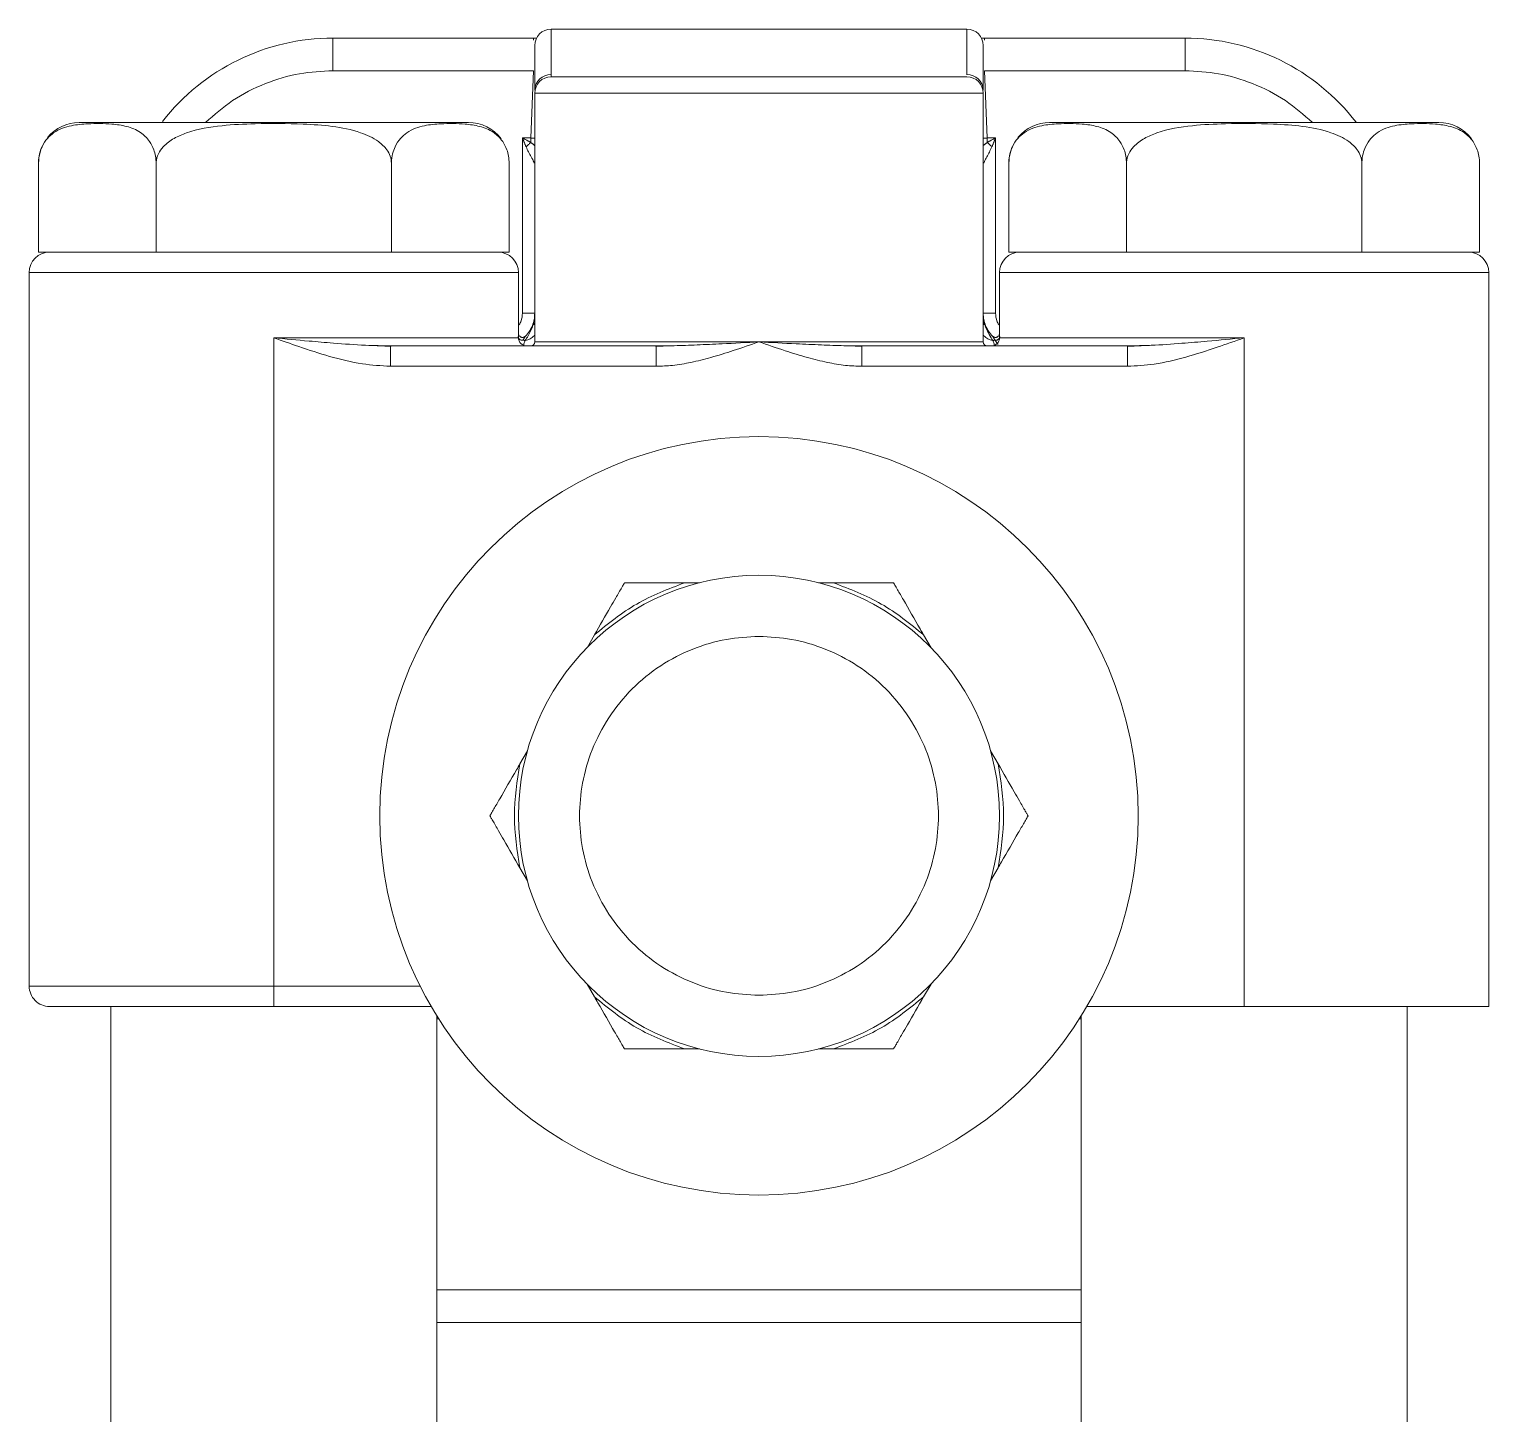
# Model space of a CAD drawing. Header units: inches. Extents: x 1132 to 1762, y 974 to 1371.
# Drawn here: x 1399.469 to 1403.049, y 1107.233 to 1110.629 of the extents above; entities that cross this region are included whole.
import ezdxf

# ---------------------------------------------------------------- set-up
doc = ezdxf.new("R2010")
doc.units = ezdxf.units.IN
doc.header["$MEASUREMENT"] = 0
doc.layers.get('0').update_dxf_attribs({"color": 1})

msp = doc.modelspace()

# ---------------------------------------------------------------- linework, layer by layer
at = {"linetype": 'Continuous', "lineweight": 15}
for p, q in [((1400.749, 1110.5172), (1400.749, 1110.6288)), ((1401.769, 1110.6288), (1401.769, 1110.5172)), ((1400.214, 1110.6069), (1400.214, 1110.5269)), ((1400.7056, 1110.6069), (1400.214, 1110.6069)), ((1402.304, 1110.6069), (1401.8125, 1110.6069)), ((1402.304, 1110.6069), (1402.304, 1110.5269)), ((1400.214, 1110.5269), (1400.7056, 1110.5269)), ((1400.7056, 1110.5269), (1400.6994, 1110.3619)), ((1400.749, 1110.5119), (1400.749, 1110.5172)), ((1401.8187, 1110.3619), (1401.8125, 1110.5269)), ((1401.8125, 1110.5269), (1402.304, 1110.5269)), ((1401.809, 1110.4719), (1400.709, 1110.4719)), ((1400.709, 1110.4719), (1400.709, 1109.8619)), ((1401.809, 1109.8619), (1401.809, 1110.4719)), ((1400.679, 1110.3619), (1400.679, 1109.9319)), ((1400.6994, 1110.3619), (1400.679, 1110.3619)), ((1401.839, 1110.3619), (1401.8187, 1110.3619)), ((1401.839, 1109.9319), (1401.839, 1110.3619)), ((1399.4917, 1110.2999), (1399.4917, 1110.0819)), ((1399.7803, 1110.2999), (1399.7803, 1110.0819)), ((1400.3577, 1110.2999), (1400.3577, 1110.0819)), ((1400.6464, 1110.2999), (1400.6464, 1110.0819)), ((1401.8717, 1110.2999), (1401.8717, 1110.0819)), ((1402.1603, 1110.2999), (1402.1603, 1110.0819)), ((1402.7377, 1110.2999), (1402.7377, 1110.0819)), ((1403.0264, 1110.2999), (1403.0264, 1110.0819)), ((1399.4917, 1110.0819), (1399.7803, 1110.0819)), ((1399.7803, 1110.0819), (1400.3577, 1110.0819)), ((1400.3577, 1110.0819), (1400.6464, 1110.0819)), ((1401.8717, 1110.0819), (1402.1603, 1110.0819)), ((1402.1603, 1110.0819), (1402.7377, 1110.0819)), ((1402.7377, 1110.0819), (1403.0264, 1110.0819)), ((1400.669, 1110.0319), (1399.469, 1110.0319)), ((1403.049, 1110.0319), (1401.849, 1110.0319)), ((1399.469, 1110.0019), (1399.469, 1108.2819)), ((1403.049, 1110.0019), (1403.049, 1108.2319)), ((1400.679, 1109.9319), (1400.709, 1109.9319)), ((1401.839, 1109.9319), (1401.809, 1109.9319)), ((1400.069, 1109.8719), (1400.669, 1109.8719)), ((1400.069, 1109.8719), (1400.069, 1108.2819)), ((1400.3552, 1109.8019), (1400.3552, 1109.8519)), ((1401.0068, 1109.8519), (1400.3552, 1109.8519)), ((1400.709, 1109.8619), (1401.259, 1109.8619)), ((1401.259, 1109.8619), (1401.809, 1109.8619)), ((1402.1628, 1109.8519), (1401.5112, 1109.8519)), ((1401.8491, 1109.8719), (1402.449, 1109.8719)), ((1402.449, 1109.8719), (1402.449, 1108.2319)), ((1401.0068, 1109.8019), (1400.3552, 1109.8019)), ((1402.1628, 1109.8019), (1401.5112, 1109.8019)), ((1401.1127, 1109.2709), (1401.0765, 1109.2709)), ((1401.4415, 1109.2709), (1401.4053, 1109.2709)), ((1400.8553, 1109.1432), (1400.8372, 1109.1118)), ((1401.6809, 1109.1118), (1401.6628, 1109.1432)), ((1400.6909, 1108.8585), (1400.6728, 1108.8271)), ((1401.8453, 1108.8271), (1401.8272, 1108.8585)), ((1400.6728, 1108.5716), (1400.6909, 1108.5403)), ((1401.8272, 1108.5403), (1401.8453, 1108.5716)), ((1400.069, 1108.2819), (1399.469, 1108.2819)), ((1400.069, 1108.2819), (1400.069, 1108.2319)), ((1400.069, 1108.2819), (1400.428, 1108.2819)), ((1400.8372, 1108.2869), (1400.8553, 1108.2555)), ((1401.6628, 1108.2555), (1401.6809, 1108.2869)), ((1400.069, 1108.2319), (1400.4551, 1108.2319)), ((1402.063, 1108.2319), (1402.449, 1108.2319)), ((1402.449, 1108.2319), (1403.049, 1108.2319)), ((1400.4733, 1108.2019), (1400.469, 1108.2019)), ((1402.049, 1108.2019), (1402.0448, 1108.2019)), ((1401.0765, 1108.1278), (1401.1127, 1108.1278)), ((1401.4053, 1108.1278), (1401.4415, 1108.1278)), ((1402.049, 1107.5369), (1400.469, 1107.5369)), ((1400.469, 1107.4569), (1402.049, 1107.4569))]:
    msp.add_line(p, q, dxfattribs=at)
at = {"linetype": 'Continuous', "lineweight": 15, "flags": 128}
for points in [[(1399.4974, 1110.3332), (1399.4927, 1110.3139), (1399.4919, 1110.2936)], [(1401.8774, 1110.3332), (1401.8727, 1110.3139), (1401.8719, 1110.2936)]]:
    msp.add_lwpolyline(points, dxfattribs=at)
at = {"linetype": 'Continuous', "lineweight": 15}
for radius in [0.93, 0.59]:
    msp.add_circle((1401.259, 1108.6994), radius, dxfattribs=at)
for centre, radius, start, end in [((1400.749, 1110.5888), 0.04, 90, 180), ((1401.769, 1110.5888), 0.04, 0, 90), ((1400.214, 1110.0769), 0.53, 90, 142.0732), ((1402.304, 1110.0769), 0.53, 37.6349, 90), ((1400.748, 1110.4783), 0.039, 88.4697, 178.3734), ((1401.7701, 1110.4783), 0.039, 1.6208, 91.537), ((1400.749, 1110.4719), 0.04, 90, 180), ((1401.769, 1110.4719), 0.04, 0, 90), ((1399.5917, 1110.2999), 0.1, 90, 140.9068), ((1400.5464, 1110.2999), 0.1, 36.7446, 90), ((1401.9717, 1110.2999), 0.1, 90, 140.9068), ((1402.9264, 1110.2999), 0.1, 36.7446, 90), ((1399.519, 1110.0319), 0.05, 90, 180), ((1400.619, 1110.0319), 0.05, 0, 90), ((1401.899, 1110.0319), 0.05, 90, 180), ((1402.999, 1110.0319), 0.05, 0, 90), ((1400.689, 1109.8719), 0.02, 180.0096, 269.9854), ((1400.699, 1109.8619), 0.01, 270, 0), ((1401.819, 1109.8619), 0.01, 180, 270), ((1401.8291, 1109.8718), 0.02, 269.9955, 0.0096), ((1399.519, 1108.2819), 0.05, 180, 270.0013)]:
    msp.add_arc(centre, radius, start, end, dxfattribs=at)
for points in [[(1401.769, 1110.6288), (1400.749, 1110.6288)], [(1400.7056, 1110.6069), (1400.7142, 1110.6069)], [(1400.7056, 1110.6021), (1400.7056, 1110.6069)], [(1401.8041, 1110.6069), (1401.8125, 1110.6069)], [(1401.8125, 1110.6069), (1401.8125, 1110.6021)], [(1400.679, 1110.3619), (1400.6877, 1110.3401)], [(1400.6994, 1110.351), (1400.679, 1110.3619)], [(1400.6994, 1110.351), (1400.6994, 1110.3619)], [(1400.709, 1110.3616), (1400.6994, 1110.3619)], [(1400.709, 1110.3434), (1400.6994, 1110.351)], [(1401.8187, 1110.351), (1401.8088, 1110.3432)], [(1401.8187, 1110.3619), (1401.809, 1110.3616)], [(1401.8187, 1110.351), (1401.8187, 1110.3619)], [(1401.839, 1110.3619), (1401.8187, 1110.351)], [(1401.8303, 1110.3401), (1401.839, 1110.3619)], [(1399.469, 1110.0319), (1399.469, 1110.0019)], [(1400.669, 1109.871), (1400.669, 1110.0319)], [(1401.849, 1110.0319), (1401.849, 1109.8705)], [(1403.049, 1110.0019), (1403.049, 1110.0319)], [(1400.7093, 1109.9094), (1400.7068, 1109.9039)], [(1401.8113, 1109.9039), (1401.8087, 1109.9094)], [(1400.6862, 1109.8759), (1400.6802, 1109.8662)], [(1401.8378, 1109.8662), (1401.8319, 1109.8759)], [(1400.3568, 1109.8511), (1400.3222, 1109.8525)], [(1400.669, 1109.8719), (1400.6689, 1109.871)], [(1400.6858, 1109.8652), (1400.6802, 1109.8662)], [(1401.035, 1109.8521), (1401.0055, 1109.8511)], [(1401.0068, 1109.8501), (1401.0068, 1109.8519)], [(1401.5112, 1109.851), (1401.482, 1109.8522)], [(1401.5112, 1109.8519), (1401.4822, 1109.8523)], [(1401.5112, 1109.8501), (1401.5112, 1109.8519)], [(1401.8378, 1109.8662), (1401.8323, 1109.8652)], [(1401.8449, 1109.8557), (1401.8378, 1109.8662)], [(1402.196, 1109.8524), (1402.1628, 1109.851)], [(1402.1826, 1109.8524), (1402.1628, 1109.8519)], [(1402.1628, 1109.8519), (1402.1628, 1109.85)], [(1399.669, 1108.2319), (1399.669, 1107.0494)], [(1402.849, 1106.9019), (1402.849, 1108.2319)], [(1400.469, 1107.0494), (1400.469, 1108.2086)], [(1402.049, 1108.2086), (1402.049, 1107.0494)]]:
    msp.add_open_spline(points, degree=1, dxfattribs=at)
for points, knots in [([(1400.709, 1110.5887), (1400.709, 1110.5859), (1400.709, 1110.5802), (1400.709, 1110.5431), (1400.709, 1110.5005), (1400.709, 1110.4794)], [0, 0, 0, 0, 0.337945, 0.671887, 1, 1, 1, 1]), ([(1401.809, 1110.5887), (1401.809, 1110.5859), (1401.809, 1110.5802), (1401.809, 1110.5431), (1401.809, 1110.5005), (1401.809, 1110.4794)], [0, 0, 0, 0, 0.337946, 0.671888, 1, 1, 1, 1]), ([(1399.9017, 1110.3999), (1399.9231, 1110.4187), (1399.9671, 1110.4577), (1400.0463, 1110.4972), (1400.13, 1110.5224), (1400.1866, 1110.5254), (1400.214, 1110.5269)], [0, 0, 0, 0, 0.246459, 0.509395, 0.761839, 1, 1, 1, 1]), ([(1402.304, 1110.5269), (1402.3315, 1110.5254), (1402.388, 1110.5224), (1402.4717, 1110.4972), (1402.5509, 1110.4577), (1402.595, 1110.4187), (1402.6163, 1110.3999)], [0, 0, 0, 0, 0.238173, 0.490617, 0.753553, 1, 1, 1, 1]), ([(1401.769, 1110.5119), (1401.7674, 1110.5119), (1401.764, 1110.5119), (1401.7356, 1110.5119), (1401.6885, 1110.5119), (1401.6222, 1110.5119), (1401.5407, 1110.5119), (1401.4493, 1110.5119), (1401.3542, 1110.5119), (1401.259, 1110.5119), (1401.1638, 1110.5119), (1401.0688, 1110.5119), (1400.9774, 1110.5119), (1400.8958, 1110.5119), (1400.8295, 1110.5119), (1400.7825, 1110.5119), (1400.7541, 1110.5119), (1400.7507, 1110.5119), (1400.749, 1110.5119)], [0, 0, 0, 0, 0.0582578, 0.1200052, 0.1843208, 0.2499995, 0.3156803, 0.3799932, 0.4417432, 0.5000006, 0.558258, 0.6200051, 0.6843207, 0.7499992, 0.8156798, 0.879994, 0.9417422, 1, 1, 1, 1]), ([(1399.7803, 1110.2999), (1399.78, 1110.3058), (1399.7794, 1110.3176), (1399.774, 1110.3366), (1399.7622, 1110.3587), (1399.7393, 1110.3795), (1399.7078, 1110.3917), (1399.6644, 1110.3975), (1399.6191, 1110.3978), (1399.5712, 1110.3935), (1399.5374, 1110.3825), (1399.5134, 1110.362), (1399.5014, 1110.3443), (1399.4939, 1110.3236), (1399.4918, 1110.3087), (1399.4917, 1110.3008), (1399.4917, 1110.2999)], [0, 0, 0, 0, 0.027024, 0.053927, 0.097832, 0.172885, 0.280154, 0.390187, 0.570337, 0.69397, 0.829066, 0.880172, 0.931596, 0.963604, 0.995891, 1, 1, 1, 1]), ([(1400.5464, 1110.3999), (1400.5448, 1110.3999), (1400.5416, 1110.3999), (1400.5151, 1110.3999), (1400.471, 1110.3999), (1400.4089, 1110.3999), (1400.3326, 1110.3999), (1400.2471, 1110.3999), (1400.1581, 1110.3999), (1400.069, 1110.3999), (1399.9799, 1110.3999), (1399.891, 1110.3999), (1399.8054, 1110.3999), (1399.7291, 1110.3999), (1399.667, 1110.3999), (1399.623, 1110.3999), (1399.5964, 1110.3999), (1399.5932, 1110.3999), (1399.5917, 1110.3999)], [0, 0, 0, 0, 0.058258, 0.120006, 0.184321, 0.249999, 0.315679, 0.379994, 0.441741, 0.500001, 0.558258, 0.620005, 0.68432, 0.75, 0.81568, 0.879995, 0.941742, 1, 1, 1, 1]), ([(1400.3577, 1110.2999), (1400.3571, 1110.3058), (1400.3558, 1110.3176), (1400.3449, 1110.3366), (1400.3214, 1110.3587), (1400.2753, 1110.3795), (1400.2124, 1110.3921), (1400.1255, 1110.3973), (1400.0352, 1110.3979), (1399.9395, 1110.3935), (1399.8718, 1110.3825), (1399.8239, 1110.362), (1399.7997, 1110.3443), (1399.7847, 1110.3236), (1399.7805, 1110.3087), (1399.7804, 1110.3008), (1399.7803, 1110.2999)], [0, 0, 0, 0, 0.027022, 0.053924, 0.097827, 0.172881, 0.281245, 0.390217, 0.570359, 0.693987, 0.829074, 0.880178, 0.931599, 0.963606, 0.995891, 1, 1, 1, 1]), ([(1400.6464, 1110.2999), (1400.6461, 1110.3058), (1400.6454, 1110.3176), (1400.64, 1110.3366), (1400.6282, 1110.3587), (1400.6053, 1110.3795), (1400.5738, 1110.3917), (1400.5304, 1110.3975), (1400.4851, 1110.3978), (1400.4373, 1110.3935), (1400.4034, 1110.3825), (1400.3795, 1110.362), (1400.3674, 1110.3443), (1400.3599, 1110.3236), (1400.3578, 1110.3087), (1400.3577, 1110.3008), (1400.3577, 1110.2999)], [0, 0, 0, 0, 0.027025, 0.053928, 0.09783, 0.172886, 0.280156, 0.390185, 0.570334, 0.693967, 0.829063, 0.880173, 0.931596, 0.963604, 0.995891, 1, 1, 1, 1]), ([(1402.1603, 1110.2999), (1402.16, 1110.3058), (1402.1594, 1110.3176), (1402.154, 1110.3366), (1402.1422, 1110.3587), (1402.1193, 1110.3795), (1402.0878, 1110.3917), (1402.0444, 1110.3975), (1401.9991, 1110.3978), (1401.9512, 1110.3935), (1401.9174, 1110.3825), (1401.8934, 1110.362), (1401.8814, 1110.3443), (1401.8739, 1110.3236), (1401.8718, 1110.3087), (1401.8717, 1110.3008), (1401.8717, 1110.2999)], [0, 0, 0, 0, 0.027024, 0.053927, 0.097829, 0.172885, 0.280155, 0.390188, 0.570333, 0.69397, 0.829066, 0.880172, 0.931596, 0.963604, 0.995891, 1, 1, 1, 1]), ([(1402.9264, 1110.3999), (1402.9248, 1110.3999), (1402.9216, 1110.3999), (1402.8951, 1110.3999), (1402.851, 1110.3999), (1402.7889, 1110.3999), (1402.7126, 1110.3999), (1402.6271, 1110.3999), (1402.5381, 1110.3999), (1402.449, 1110.3999), (1402.3599, 1110.3999), (1402.271, 1110.3999), (1402.1854, 1110.3999), (1402.1091, 1110.3999), (1402.047, 1110.3999), (1402.003, 1110.3999), (1401.9764, 1110.3999), (1401.9732, 1110.3999), (1401.9717, 1110.3999)], [0, 0, 0, 0, 0.058258, 0.120005, 0.18432, 0.25, 0.315679, 0.379995, 0.441742, 0.500002, 0.558258, 0.620005, 0.684321, 0.75, 0.81568, 0.879995, 0.941742, 1, 1, 1, 1]), ([(1402.7377, 1110.2999), (1402.7371, 1110.3058), (1402.7358, 1110.3176), (1402.7249, 1110.3366), (1402.7014, 1110.3587), (1402.6553, 1110.3795), (1402.5924, 1110.3921), (1402.5055, 1110.3973), (1402.4152, 1110.3979), (1402.3195, 1110.3935), (1402.2518, 1110.3825), (1402.2039, 1110.362), (1402.1797, 1110.3443), (1402.1647, 1110.3236), (1402.1605, 1110.3087), (1402.1604, 1110.3008), (1402.1603, 1110.2999)], [0, 0, 0, 0, 0.027023, 0.053926, 0.097828, 0.172875, 0.281246, 0.390219, 0.57036, 0.693988, 0.829075, 0.880178, 0.931599, 0.963606, 0.995891, 1, 1, 1, 1]), ([(1403.0264, 1110.2999), (1403.0261, 1110.3058), (1403.0254, 1110.3176), (1403.02, 1110.3366), (1403.0082, 1110.3587), (1402.9853, 1110.3795), (1402.9538, 1110.3917), (1402.9104, 1110.3975), (1402.8651, 1110.3978), (1402.8173, 1110.3935), (1402.7834, 1110.3825), (1402.7595, 1110.362), (1402.7474, 1110.3443), (1402.7399, 1110.3236), (1402.7378, 1110.3087), (1402.7377, 1110.3008), (1402.7377, 1110.2999)], [0, 0, 0, 0, 0.0270245, 0.0539276, 0.0978301, 0.1728862, 0.2801521, 0.3901849, 0.5703339, 0.6939667, 0.8290629, 0.8801726, 0.9315959, 0.9636041, 0.995891, 1, 1, 1, 1]), ([(1400.6994, 1110.351), (1400.6974, 1110.3492), (1400.6934, 1110.3457), (1400.6897, 1110.342), (1400.6877, 1110.3401)], [0, 0, 0, 0, 0.491856, 1, 1, 1, 1]), ([(1400.6877, 1110.3401), (1400.6918, 1110.3317), (1400.6983, 1110.3185), (1400.7063, 1110.3055), (1400.7073, 1110.3012), (1400.7076, 1110.3001)], [0, 0, 0, 0, 0.55606, 0.88708, 1, 1, 1, 1]), ([(1401.8101, 1110.2999), (1401.8106, 1110.3014), (1401.8123, 1110.306), (1401.8197, 1110.3186), (1401.8261, 1110.3316), (1401.8303, 1110.3401)], [0, 0, 0, 0, 0.1361755, 0.4399011, 1, 1, 1, 1]), ([(1401.8187, 1110.351), (1401.8207, 1110.3492), (1401.8247, 1110.3457), (1401.8284, 1110.3419), (1401.8303, 1110.3401)], [0, 0, 0, 0, 0.499911, 1, 1, 1, 1]), ([(1399.519, 1110.0819), (1399.5208, 1110.0819), (1399.5245, 1110.0819), (1399.5551, 1110.0819), (1399.6056, 1110.0819), (1399.6781, 1110.0819), (1399.7362, 1110.0819), (1399.7717, 1110.0819), (1399.7735, 1110.0819)], [0, 0, 0, 0, 0.18251, 0.37595, 0.577437, 0.783194, 0.988953, 1, 1, 1, 1]), ([(1399.7872, 1110.0819), (1399.8132, 1110.0819), (1399.8702, 1110.0819), (1399.9665, 1110.0819), (1400.0355, 1110.0819), (1400.069, 1110.0819)], [0, 0, 0, 0, 0.301481, 0.660893, 1, 1, 1, 1]), ([(1400.069, 1110.0819), (1400.1025, 1110.0819), (1400.1715, 1110.0819), (1400.2679, 1110.0819), (1400.3248, 1110.0819), (1400.3508, 1110.0819)], [0, 0, 0, 0, 0.3391066, 0.6985332, 1, 1, 1, 1]), ([(1400.3646, 1110.0819), (1400.3664, 1110.0819), (1400.4018, 1110.0819), (1400.4599, 1110.0819), (1400.5324, 1110.0819), (1400.5829, 1110.0819), (1400.6136, 1110.0819), (1400.6172, 1110.0819), (1400.619, 1110.0819)], [0, 0, 0, 0, 0.01104, 0.216799, 0.422563, 0.624047, 0.81749, 1, 1, 1, 1]), ([(1401.899, 1110.0819), (1401.9008, 1110.0819), (1401.9045, 1110.0819), (1401.9351, 1110.0819), (1401.9856, 1110.0819), (1402.0581, 1110.0819), (1402.1162, 1110.0819), (1402.1517, 1110.0819), (1402.1535, 1110.0819)], [0, 0, 0, 0, 0.1825094, 0.3759521, 0.5774362, 0.7831935, 0.9889528, 1, 1, 1, 1]), ([(1402.1672, 1110.0819), (1402.1932, 1110.0819), (1402.2502, 1110.0819), (1402.3465, 1110.0819), (1402.4155, 1110.0819), (1402.449, 1110.0819)], [0, 0, 0, 0, 0.301482, 0.660893, 1, 1, 1, 1]), ([(1402.449, 1110.0819), (1402.4825, 1110.0819), (1402.5515, 1110.0819), (1402.6479, 1110.0819), (1402.7048, 1110.0819), (1402.7308, 1110.0819)], [0, 0, 0, 0, 0.339106, 0.698533, 1, 1, 1, 1]), ([(1402.7446, 1110.0819), (1402.7464, 1110.0819), (1402.7818, 1110.0819), (1402.8399, 1110.0819), (1402.9124, 1110.0819), (1402.9629, 1110.0819), (1402.9936, 1110.0819), (1402.9972, 1110.0819), (1402.999, 1110.0819)], [0, 0, 0, 0, 0.01104, 0.216799, 0.422563, 0.624047, 0.81749, 1, 1, 1, 1]), ([(1400.679, 1109.9319), (1400.6783, 1109.9256), (1400.6772, 1109.916), (1400.6724, 1109.9062), (1400.6696, 1109.9029), (1400.669, 1109.9022)], [0, 0, 0, 0, 0.589659, 0.910155, 1, 1, 1, 1]), ([(1400.709, 1109.9319), (1400.7087, 1109.9267), (1400.7081, 1109.9162), (1400.7033, 1109.9009), (1400.6958, 1109.8867), (1400.6895, 1109.8796), (1400.6862, 1109.8759)], [0, 0, 0, 0, 0.22496, 0.454599, 0.718078, 1, 1, 1, 1]), ([(1400.7032, 1109.8981), (1400.705, 1109.904), (1400.7084, 1109.9144), (1400.7088, 1109.9266), (1400.709, 1109.9319)], [0, 0, 0, 0, 0.564784, 1, 1, 1, 1]), ([(1401.809, 1109.9319), (1401.8092, 1109.9263), (1401.8097, 1109.9141), (1401.8131, 1109.9037), (1401.8149, 1109.8981)], [0, 0, 0, 0, 0.457136, 1, 1, 1, 1]), ([(1401.8319, 1109.8759), (1401.8286, 1109.8796), (1401.8222, 1109.8867), (1401.8147, 1109.9009), (1401.8099, 1109.9162), (1401.8093, 1109.9267), (1401.809, 1109.9319)], [0, 0, 0, 0, 0.281927, 0.545482, 0.775018, 1, 1, 1, 1]), ([(1401.849, 1109.9022), (1401.8484, 1109.9029), (1401.8456, 1109.9062), (1401.8409, 1109.916), (1401.8397, 1109.9256), (1401.839, 1109.9319)], [0, 0, 0, 0, 0.089259, 0.410423, 1, 1, 1, 1]), ([(1400.6802, 1109.8662), (1400.6794, 1109.866), (1400.6778, 1109.8658), (1400.6755, 1109.8662), (1400.6735, 1109.867), (1400.6718, 1109.868), (1400.6703, 1109.8693), (1400.6691, 1109.871), (1400.6682, 1109.8731), (1400.668, 1109.8746), (1400.668, 1109.8754)], [0, 0, 0, 0, 0.139671, 0.271096, 0.391614, 0.500056, 0.608614, 0.729017, 0.860303, 1, 1, 1, 1]), ([(1400.6752, 1109.8736), (1400.6745, 1109.8739), (1400.6729, 1109.8747), (1400.6709, 1109.8768), (1400.6693, 1109.8796), (1400.6691, 1109.8819), (1400.669, 1109.883)], [0, 0, 0, 0, 0.204334, 0.442504, 0.710901, 1, 1, 1, 1]), ([(1400.6862, 1109.8759), (1400.6853, 1109.8751), (1400.6836, 1109.8737), (1400.6805, 1109.8728), (1400.6777, 1109.8728), (1400.6752, 1109.8735), (1400.673, 1109.8748), (1400.6709, 1109.8767), (1400.6694, 1109.8795), (1400.6691, 1109.8817), (1400.669, 1109.8829)], [0, 0, 0, 0, 0.144537, 0.278561, 0.397646, 0.500037, 0.602423, 0.721439, 0.855492, 1, 1, 1, 1]), ([(1400.6752, 1109.8736), (1400.676, 1109.8733), (1400.6777, 1109.8728), (1400.6806, 1109.8728), (1400.6837, 1109.8737), (1400.6854, 1109.8752), (1400.6863, 1109.876)], [0, 0, 0, 0, 0.205239, 0.443458, 0.711686, 1, 1, 1, 1]), ([(1400.6858, 1109.8652), (1400.688, 1109.8688), (1400.6933, 1109.8773), (1400.6995, 1109.8904), (1400.7032, 1109.8981)], [0, 0, 0, 0, 0.417145, 1, 1, 1, 1]), ([(1400.709, 1109.8803), (1400.7085, 1109.8792), (1400.7071, 1109.8763), (1400.703, 1109.8726), (1400.6978, 1109.869), (1400.692, 1109.8664), (1400.6878, 1109.8656), (1400.6858, 1109.8652)], [0, 0, 0, 0, 0.13316, 0.34391, 0.561832, 0.782189, 1, 1, 1, 1]), ([(1401.8323, 1109.8652), (1401.8302, 1109.8656), (1401.8261, 1109.8664), (1401.8202, 1109.869), (1401.8151, 1109.8726), (1401.811, 1109.8763), (1401.8096, 1109.8792), (1401.809, 1109.8803)], [0, 0, 0, 0, 0.217822, 0.438202, 0.656006, 0.866773, 1, 1, 1, 1]), ([(1401.8149, 1109.8981), (1401.8179, 1109.8916), (1401.8241, 1109.8782), (1401.8295, 1109.8696), (1401.8323, 1109.8652)], [0, 0, 0, 0, 0.488618, 1, 1, 1, 1]), ([(1401.8317, 1109.876), (1401.8326, 1109.8752), (1401.8343, 1109.8737), (1401.8375, 1109.8728), (1401.8403, 1109.8728), (1401.842, 1109.8733), (1401.8428, 1109.8736)], [0, 0, 0, 0, 0.2880548, 0.556147, 0.7940665, 1, 1, 1, 1]), ([(1401.8319, 1109.8758), (1401.8328, 1109.8751), (1401.8344, 1109.8737), (1401.8375, 1109.8728), (1401.8404, 1109.8728), (1401.8429, 1109.8735), (1401.8451, 1109.8747), (1401.8471, 1109.8767), (1401.8487, 1109.8795), (1401.8489, 1109.8817), (1401.849, 1109.8829)], [0, 0, 0, 0, 0.14447, 0.278627, 0.39764, 0.500003, 0.602402, 0.721338, 0.855414, 1, 1, 1, 1]), ([(1401.8378, 1109.8662), (1401.8387, 1109.866), (1401.8404, 1109.8658), (1401.843, 1109.8663), (1401.8451, 1109.8672), (1401.8473, 1109.8688), (1401.8489, 1109.8709), (1401.8499, 1109.8733), (1401.85, 1109.8747), (1401.8501, 1109.8754)], [0, 0, 0, 0, 0.15086, 0.294341, 0.42709, 0.546504, 0.754601, 0.870668, 1, 1, 1, 1]), ([(1401.849, 1109.883), (1401.8489, 1109.8819), (1401.8487, 1109.8796), (1401.8472, 1109.8768), (1401.8451, 1109.8747), (1401.8435, 1109.8739), (1401.8428, 1109.8736)], [0, 0, 0, 0, 0.289023, 0.55745, 0.795644, 1, 1, 1, 1]), ([(1400.3552, 1109.8519), (1400.335, 1109.8523), (1400.2889, 1109.8532), (1400.222, 1109.8582), (1400.1468, 1109.8645), (1400.0979, 1109.8691), (1400.069, 1109.8719)], [0, 0, 0, 0, 0.218271, 0.496404, 0.703163, 1, 1, 1, 1]), ([(1400.3552, 1109.8019), (1400.3321, 1109.8032), (1400.2816, 1109.8063), (1400.2065, 1109.8253), (1400.1346, 1109.8484), (1400.0893, 1109.8646), (1400.069, 1109.8719)], [0, 0, 0, 0, 0.23393, 0.512607, 0.781283, 1, 1, 1, 1]), ([(1400.6823, 1109.8531), (1400.6823, 1109.8544), (1400.6824, 1109.8592), (1400.6843, 1109.8627), (1400.6858, 1109.8652)], [0, 0, 0, 0, 0.276809, 1, 1, 1, 1]), ([(1401.259, 1109.8619), (1401.2287, 1109.8602), (1401.1776, 1109.8575), (1401.1083, 1109.8544), (1401.0543, 1109.8523), (1401.0215, 1109.852), (1401.0068, 1109.8519)], [0, 0, 0, 0, 0.351187, 0.592895, 0.817922, 1, 1, 1, 1]), ([(1401.259, 1109.8619), (1401.238, 1109.8546), (1401.199, 1109.8411), (1401.1434, 1109.8238), (1401.0937, 1109.8114), (1401.0489, 1109.8035), (1401.0203, 1109.8024), (1401.0068, 1109.8019)], [0, 0, 0, 0, 0.2557248, 0.4767225, 0.6704612, 0.8454049, 1, 1, 1, 1]), ([(1401.0068, 1109.8019), (1401.0068, 1109.8084), (1401.0068, 1109.8215), (1401.0068, 1109.8379), (1401.0068, 1109.8482), (1401.0068, 1109.8496), (1401.0068, 1109.8501)], [0, 0, 0, 0, 0.282161, 0.564316, 0.846471, 1, 1, 1, 1]), ([(1401.5112, 1109.8019), (1401.4979, 1109.8024), (1401.4696, 1109.8035), (1401.4252, 1109.8113), (1401.3756, 1109.8235), (1401.3197, 1109.8408), (1401.2803, 1109.8545), (1401.259, 1109.8619)], [0, 0, 0, 0, 0.1530518, 0.3260572, 0.5188737, 0.7408859, 1, 1, 1, 1]), ([(1401.4822, 1109.8523), (1401.4773, 1109.8523), (1401.4544, 1109.8526), (1401.4105, 1109.8544), (1401.3411, 1109.8575), (1401.2896, 1109.8602), (1401.259, 1109.8619)], [0, 0, 0, 0, 0.068851, 0.321318, 0.597866, 1, 1, 1, 1]), ([(1401.5112, 1109.8019), (1401.5112, 1109.8084), (1401.5112, 1109.8215), (1401.5112, 1109.8379), (1401.5112, 1109.8482), (1401.5112, 1109.8496), (1401.5112, 1109.8501)], [0, 0, 0, 0, 0.283043, 0.566079, 0.849116, 1, 1, 1, 1]), ([(1401.8323, 1109.8652), (1401.8337, 1109.8627), (1401.8359, 1109.8587), (1401.8358, 1109.8532), (1401.8358, 1109.8511)], [0, 0, 0, 0, 0.633793, 1, 1, 1, 1]), ([(1402.449, 1109.8719), (1402.4269, 1109.8639), (1402.3795, 1109.847), (1402.3064, 1109.8239), (1402.2331, 1109.8059), (1402.1848, 1109.8031), (1402.1628, 1109.8019)], [0, 0, 0, 0, 0.2382466, 0.510062, 0.7777742, 1, 1, 1, 1]), ([(1402.1628, 1109.85), (1402.1628, 1109.8496), (1402.1628, 1109.8482), (1402.1628, 1109.8379), (1402.1628, 1109.8215), (1402.1628, 1109.8084), (1402.1628, 1109.8019)], [0, 0, 0, 0, 0.1485204, 0.4323448, 0.7161692, 1, 1, 1, 1]), ([(1402.449, 1109.8719), (1402.4188, 1109.869), (1402.3677, 1109.8642), (1402.2916, 1109.8579), (1402.2328, 1109.8534), (1402.1955, 1109.8527), (1402.1826, 1109.8524)], [0, 0, 0, 0, 0.334387, 0.566681, 0.851038, 1, 1, 1, 1]), ([(1400.8553, 1109.1432), (1400.8887, 1109.1704), (1400.9556, 1109.2249), (1401.0362, 1109.2556), (1401.0765, 1109.2709)], [0, 0, 0, 0, 0.499996, 1, 1, 1, 1]), ([(1400.8553, 1109.1432), (1400.8686, 1109.1663), (1400.8865, 1109.1972), (1400.9089, 1109.2361), (1400.9201, 1109.2554), (1400.9267, 1109.2669), (1400.9288, 1109.2706), (1400.929, 1109.2709), (1400.929, 1109.2709)], [0, 0, 0, 0, 0.4634904, 0.618495, 0.8161524, 0.8928256, 0.970184, 1, 1, 1, 1]), ([(1400.929, 1109.2709), (1400.9294, 1109.2709), (1400.9302, 1109.2709), (1400.9369, 1109.2709), (1400.9517, 1109.2709), (1400.9926, 1109.2709), (1401.0373, 1109.2709), (1401.0708, 1109.2709), (1401.0765, 1109.2709)], [0, 0, 0, 0, 0.062388, 0.124468, 0.229596, 0.414514, 0.899569, 1, 1, 1, 1]), ([(1401.4415, 1109.2709), (1401.4818, 1109.2556), (1401.5625, 1109.2249), (1401.6293, 1109.1704), (1401.6628, 1109.1432)], [0, 0, 0, 0, 0.499996, 1, 1, 1, 1]), ([(1401.4415, 1109.2709), (1401.4682, 1109.2709), (1401.5039, 1109.2709), (1401.5488, 1109.2709), (1401.5711, 1109.2709), (1401.5844, 1109.2709), (1401.5886, 1109.2709), (1401.5889, 1109.2709), (1401.589, 1109.2709)], [0, 0, 0, 0, 0.463484, 0.618498, 0.816152, 0.892821, 0.970182, 1, 1, 1, 1]), ([(1401.589, 1109.2709), (1401.5892, 1109.2706), (1401.5896, 1109.2699), (1401.5929, 1109.2642), (1401.6004, 1109.2513), (1401.6208, 1109.2158), (1401.6432, 1109.1771), (1401.6599, 1109.1481), (1401.6628, 1109.1432)], [0, 0, 0, 0, 0.062386, 0.124463, 0.229599, 0.414541, 0.899567, 1, 1, 1, 1]), ([(1401.259, 1108.2594), (1401.2322, 1108.2608), (1401.1769, 1108.2637), (1401.0949, 1108.2882), (1401.016, 1108.3288), (1400.9457, 1108.386), (1400.8885, 1108.4564), (1400.8477, 1108.5352), (1400.8241, 1108.6172), (1400.8166, 1108.6994), (1400.8241, 1108.7815), (1400.8477, 1108.8635), (1400.8885, 1108.9423), (1400.9457, 1109.0127), (1401.016, 1109.0699), (1401.0949, 1109.1105), (1401.1769, 1109.135), (1401.2322, 1109.1379), (1401.259, 1109.1394)], [0, 0, 0, 0, 0.058257, 0.120005, 0.184319, 0.25, 0.315679, 0.379994, 0.441742, 0.5, 0.558258, 0.620007, 0.684321, 0.75, 0.815681, 0.879995, 0.941743, 1, 1, 1, 1]), ([(1401.259, 1109.1394), (1401.2859, 1109.1379), (1401.3411, 1109.135), (1401.4231, 1109.1105), (1401.502, 1109.0699), (1401.5724, 1109.0127), (1401.6295, 1108.9423), (1401.6704, 1108.8635), (1401.694, 1108.7815), (1401.7015, 1108.6994), (1401.694, 1108.6172), (1401.6704, 1108.5352), (1401.6295, 1108.4564), (1401.5724, 1108.386), (1401.502, 1108.3288), (1401.4231, 1108.2882), (1401.3411, 1108.2637), (1401.2859, 1108.2608), (1401.259, 1108.2594)], [0, 0, 0, 0, 0.05826, 0.120008, 0.184322, 0.25, 0.315681, 0.379995, 0.441742, 0.5, 0.558258, 0.620005, 0.684319, 0.75, 0.815678, 0.879992, 0.94174, 1, 1, 1, 1]), ([(1400.599, 1108.6994), (1400.5992, 1108.6997), (1400.5996, 1108.7004), (1400.6029, 1108.7061), (1400.6104, 1108.719), (1400.6308, 1108.7544), (1400.6532, 1108.7932), (1400.6699, 1108.8221), (1400.6728, 1108.8271)], [0, 0, 0, 0, 0.062386, 0.124464, 0.229598, 0.414541, 0.899569, 1, 1, 1, 1]), ([(1400.6728, 1108.5716), (1400.6659, 1108.6142), (1400.6521, 1108.6994), (1400.6659, 1108.7845), (1400.6728, 1108.8271)], [0, 0, 0, 0, 0.499999, 1, 1, 1, 1]), ([(1401.8453, 1108.8271), (1401.8521, 1108.7845), (1401.8659, 1108.6994), (1401.8521, 1108.6142), (1401.8453, 1108.5716)], [0, 0, 0, 0, 0.5000006, 1, 1, 1, 1]), ([(1401.8453, 1108.8271), (1401.8586, 1108.804), (1401.8765, 1108.7731), (1401.8989, 1108.7342), (1401.9101, 1108.7149), (1401.9167, 1108.7034), (1401.9188, 1108.6997), (1401.919, 1108.6994), (1401.919, 1108.6994)], [0, 0, 0, 0, 0.46349, 0.618483, 0.816152, 0.892826, 0.970184, 1, 1, 1, 1]), ([(1400.6728, 1108.5716), (1400.6594, 1108.5947), (1400.6416, 1108.6256), (1400.6191, 1108.6645), (1400.608, 1108.6838), (1400.6014, 1108.6953), (1400.5992, 1108.699), (1400.5991, 1108.6993), (1400.599, 1108.6994)], [0, 0, 0, 0, 0.463481, 0.618487, 0.816159, 0.892824, 0.970184, 1, 1, 1, 1]), ([(1401.919, 1108.6994), (1401.9188, 1108.699), (1401.9184, 1108.6984), (1401.9151, 1108.6926), (1401.9077, 1108.6797), (1401.8872, 1108.6443), (1401.8649, 1108.6055), (1401.8481, 1108.5766), (1401.8453, 1108.5716)], [0, 0, 0, 0, 0.062386, 0.124468, 0.229593, 0.414533, 0.899569, 1, 1, 1, 1]), ([(1399.519, 1108.2319), (1399.5208, 1108.2319), (1399.5245, 1108.2319), (1399.5551, 1108.2319), (1399.6058, 1108.2319), (1399.6774, 1108.2319), (1399.7653, 1108.2319), (1399.8639, 1108.2319), (1399.9664, 1108.2319), (1400.0355, 1108.2319), (1400.069, 1108.2319)], [0, 0, 0, 0, 0.116516, 0.240012, 0.368641, 0.499999, 0.631357, 0.759991, 0.883484, 1, 1, 1, 1]), ([(1401.0765, 1108.1278), (1401.0362, 1108.1431), (1400.9556, 1108.1738), (1400.8887, 1108.2283), (1400.8553, 1108.2555)], [0, 0, 0, 0, 0.5000037, 1, 1, 1, 1]), ([(1400.929, 1108.1278), (1400.9288, 1108.1281), (1400.9284, 1108.1288), (1400.9251, 1108.1346), (1400.9177, 1108.1474), (1400.8972, 1108.1829), (1400.8749, 1108.2216), (1400.8581, 1108.2506), (1400.8553, 1108.2555)], [0, 0, 0, 0, 0.062386, 0.124468, 0.229593, 0.414533, 0.899569, 1, 1, 1, 1]), ([(1401.6628, 1108.2555), (1401.6293, 1108.2283), (1401.5625, 1108.1738), (1401.4818, 1108.1431), (1401.4415, 1108.1278)], [0, 0, 0, 0, 0.500005, 1, 1, 1, 1]), ([(1401.6628, 1108.2555), (1401.6494, 1108.2324), (1401.6316, 1108.2015), (1401.6091, 1108.1626), (1401.598, 1108.1433), (1401.5914, 1108.1318), (1401.5892, 1108.1281), (1401.5891, 1108.1279), (1401.589, 1108.1278)], [0, 0, 0, 0, 0.463481, 0.618487, 0.816159, 0.892824, 0.970184, 1, 1, 1, 1]), ([(1401.0765, 1108.1278), (1401.0498, 1108.1278), (1401.0142, 1108.1278), (1400.9693, 1108.1278), (1400.9469, 1108.1278), (1400.9337, 1108.1278), (1400.9294, 1108.1278), (1400.9291, 1108.1278), (1400.929, 1108.1278)], [0, 0, 0, 0, 0.463505, 0.61849, 0.816164, 0.892833, 0.970183, 1, 1, 1, 1]), ([(1401.589, 1108.1278), (1401.5886, 1108.1278), (1401.5879, 1108.1278), (1401.5812, 1108.1278), (1401.5663, 1108.1278), (1401.5254, 1108.1278), (1401.4807, 1108.1278), (1401.4472, 1108.1278), (1401.4415, 1108.1278)], [0, 0, 0, 0, 0.062388, 0.124468, 0.229596, 0.41454, 0.899568, 1, 1, 1, 1])]:
    msp.add_open_spline(points, degree=3, knots=knots, dxfattribs=at)

doc.saveas('drawing.dxf')
